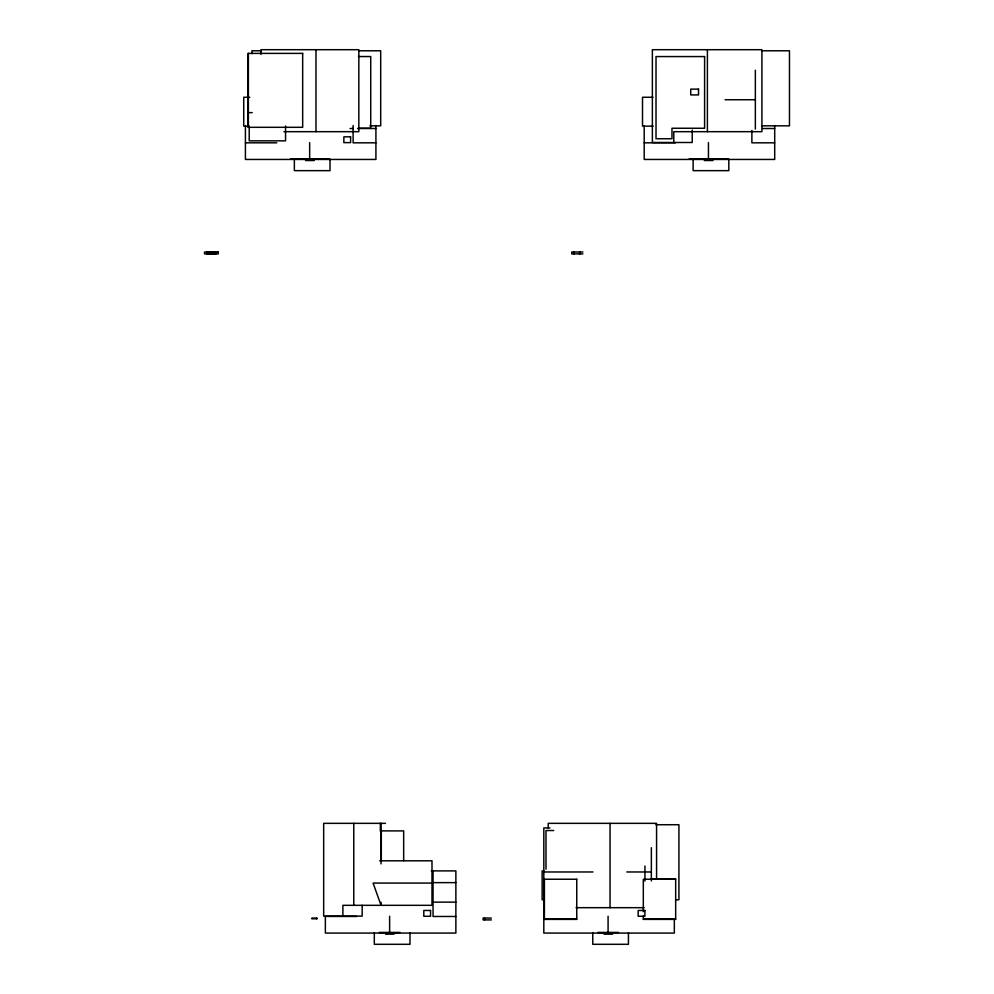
<?xml version="1.0" encoding="UTF-8"?>
<svg xmlns="http://www.w3.org/2000/svg" width="994" height="994" viewBox="0 0 994 994"><rect width="100%" height="100%" fill="white"/><g stroke="black" fill="none" stroke-linecap="round" stroke-linejoin="round"><path stroke-width="1.49" d="M261.223 50.781L251.917 50.781L251.917 53.713M358.971 50.781L380.69 50.781L380.69 125.828L369.917 125.828M761.69 50.781L789.472 50.781L789.472 125.828L762.274 125.828M358.436 56.546L370.725 56.546L370.725 128.226L358.436 128.226M249.73 97.263L243.729 97.263L243.729 126.139L248.401 126.139M653.021 97.263L642.509 97.263L642.509 126.139L653.145 126.139M725.086 99.735L755.353 99.735M249.208 112.633L252.24 112.633M350.05 128.512L353.106 128.512M357.666 128.512L375.918 128.512M762.535 128.512L774.699 128.512M283.886 131.68L358.834 131.68L358.834 49.7L260.95 49.7L260.95 54.335M245.419 142.825L276.754 142.825M375.918 142.825L353.106 142.825L353.106 125.53M644.199 142.825L675.535 142.825M774.699 142.825L751.886 142.825L751.886 130.388M290.447 158.779L329.039 158.779M689.227 158.779L727.819 158.779M306.761 159.139L294.361 159.139L294.361 170.657L330.02 170.657L330.02 159.139L312.961 159.139M705.541 159.139L693.141 159.139L693.141 170.657L728.813 170.657L728.813 159.139L711.754 159.139M582.894 252.016L571.724 252.016L571.724 253.892L582.894 253.892M385.486 823.343L323.671 823.343L323.671 916.12L362.176 916.12L362.176 905.298M655.903 824.722L678.927 824.722L678.927 899.781L675.908 899.781M549.968 827.94L543.817 827.94L543.817 933.08L674.33 933.08L674.33 919.438M553.708 830.524L545.992 830.524L545.992 869.191M380.752 830.897L403.663 830.897L403.663 860.729M379.708 860.804L431.992 860.804L431.992 905.323L342.88 905.323L342.88 916.12M431.309 870.893L455.873 870.893L455.873 933.08L325.361 933.08L325.361 916.431L356.697 916.468M543.817 870.893L542.14 870.893L542.14 899.781L543.817 899.781M543.817 871.974L592.983 871.974M626.779 871.974L651.356 871.974M651.02 878.932L675.671 878.932L675.671 919.388L643.317 919.388L643.317 915.983M675.671 879.243L643.317 879.243L643.317 911.672M433.049 882.635L455.873 882.635M431.992 883.07L373.098 883.07L381.05 905.323L381.05 902.254M433.049 902.142L455.873 902.142M576.035 907.684L644.162 907.684M455.873 916.468L433.049 916.468L433.049 870.893M311.88 918.058L316.825 918.058L316.825 918.791L311.88 918.791M491.322 918.058L483.134 918.058L483.134 919.91L491.322 919.91M544.401 919.065L576.756 919.065M643.317 919.065L675.671 919.065M379.273 932.409L400.048 932.409M597.729 932.409L618.504 932.409M774.699 125.505L774.699 159.45L644.199 159.45L644.199 126.139M755.353 70.214L755.353 129.046M712.897 159.45L712.897 160.519L704.448 160.519L704.448 159.45M708.449 142.602L708.449 158.779M707.405 49.7L707.405 131.68M692.234 130.115L692.234 142.49L652.375 142.49L652.375 49.7L761.926 49.7L761.926 131.68L673.783 131.68L673.783 142.49M656.574 878.547L656.574 823.343L548.216 823.343L548.216 827.94M651.356 847.683L651.356 880.933M644.944 865.985L644.944 881.069M628.432 932.782L628.432 944.3L592.759 944.3L592.759 932.782M612.528 933.08L612.528 934.161L604.079 934.161L604.079 933.08M610.043 823.343L610.043 907.684M608.079 916.244L608.079 932.409M579.813 252.016L579.813 253.892M579.639 252.016L579.639 253.892M573.923 252.016L573.923 253.892M484.513 918.058L484.513 919.91M409.975 932.782L409.975 944.3L374.303 944.3L374.303 932.782M394.071 933.08L394.071 934.161L385.622 934.161L385.622 933.08M389.623 916.244L389.623 932.409M381.298 830.214L381.298 860.717M381.05 823.343L381.05 863.873M380.342 823.343L380.342 831.071M375.918 125.505L375.918 159.45L245.419 159.45L245.419 126.139M353.765 823.343L353.765 905.323M316.763 918.058L316.763 918.791M315.98 49.7L315.98 131.68M314.116 159.45L314.116 160.519L305.667 160.519L305.667 159.45M309.668 142.602L309.668 158.779M285.564 126.002L285.564 140.85L249.208 140.85L249.208 126.002M248.376 53.39L248.376 127.307M216.009 252.016L216.009 253.892M214.518 252.016L214.518 253.892M213.909 252.016L213.909 253.892M212.766 252.016L212.766 253.892M211.362 252.016L211.362 253.892M210.069 252.016L210.069 253.892M208.839 252.016L208.839 253.892M208.231 252.016L208.231 253.892M206.74 252.016L206.74 253.892M302.673 53.39L248.102 53.39L248.102 127.307L302.673 127.307L302.673 53.39M704.597 56.571L656.015 56.571L656.015 138.738L671.981 138.738L671.981 128.251L704.597 128.251L704.597 56.571M698.534 89.125L690.743 89.125L690.743 94.927L698.534 94.927L698.534 89.125M350.596 136.824L343.862 136.824L343.862 142.627L350.596 142.627L350.596 136.824M218.32 252.016L204.528 252.016L204.528 253.892L218.32 253.892L218.32 252.016M576.756 879.243L544.401 879.243L544.401 919.388L576.756 919.388L576.756 879.243M430.551 910.467L423.804 910.467L423.804 916.269L430.551 916.269L430.551 910.467M644.895 910.467L638.16 910.467L638.16 916.269L644.895 916.269L644.895 910.467"/></g></svg>
